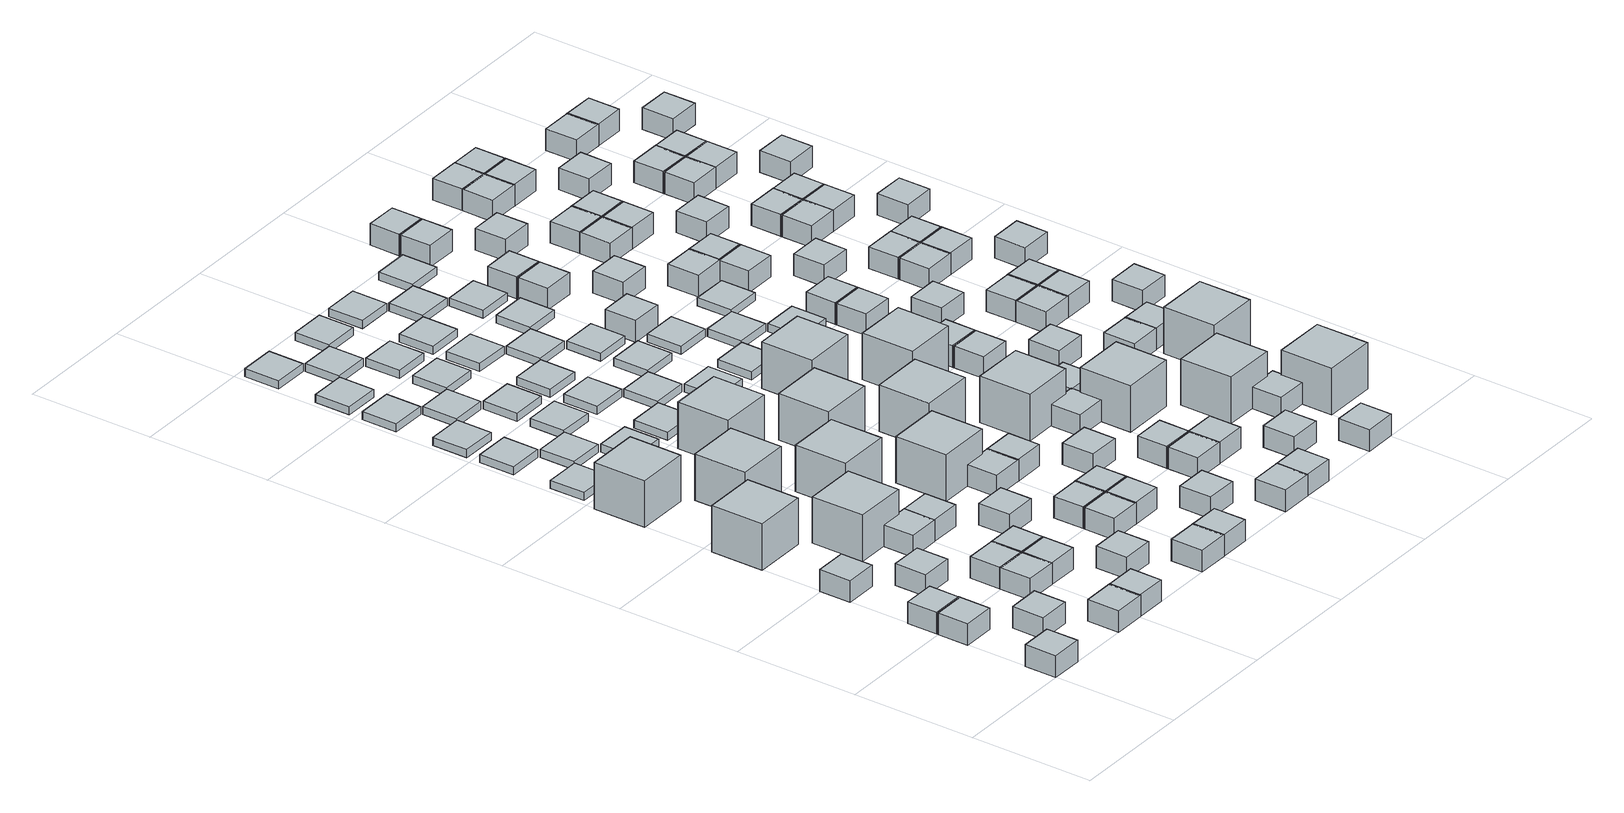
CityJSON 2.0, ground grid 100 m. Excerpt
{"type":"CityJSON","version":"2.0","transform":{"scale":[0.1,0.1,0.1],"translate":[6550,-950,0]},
"CityObjects":{
"object1":{"type":"GenericCityObject","geometry":[{"type":"Solid","lod":"1","boundaries":[[[[0,1,2,3]],[[4,5,1,0]],[[5,6,2,1]],[[6,7,3,2]],[[7,4,0,3]],[[7,6,5,4]]]]}]},
"object2":{"type":"GenericCityObject","geometry":[{"type":"Solid","lod":"1","boundaries":[[[[8,9,10,11]],[[12,13,9,8]],[[13,14,10,9]],[[14,15,11,10]],[[15,12,8,11]],[[15,14,13,12]]]]}]},
"object3":{"type":"GenericCityObject","geometry":[{"type":"Solid","lod":"1","boundaries":[[[[16,17,18,19]],[[20,21,17,16]],[[21,22,18,17]],[[22,23,19,18]],[[23,20,16,19]],[[23,22,21,20]]]]}]},
"object4":{"type":"GenericCityObject","geometry":[{"type":"Solid","lod":"1","boundaries":[[[[24,25,26,27]],[[28,29,25,24]],[[29,30,26,25]],[[30,31,27,26]],[[31,28,24,27]],[[31,30,29,28]]]]}]},
"object5":{"type":"GenericCityObject","geometry":[{"type":"Solid","lod":"1","boundaries":[[[[32,33,34,35]],[[36,37,33,32]],[[37,38,34,33]],[[38,39,35,34]],[[39,36,32,35]],[[39,38,37,36]]]]}]},
"object6":{"type":"GenericCityObject","geometry":[{"type":"Solid","lod":"1","boundaries":[[[[40,41,42,43]],[[44,45,41,40]],[[45,46,42,41]],[[46,47,43,42]],[[47,44,40,43]],[[47,46,45,44]]]]}]},
"object7":{"type":"GenericCityObject","geometry":[{"type":"Solid","lod":"1","boundaries":[[[[48,49,50,51]],[[52,53,49,48]],[[53,54,50,49]],[[54,55,51,50]],[[55,52,48,51]],[[55,54,53,52]]]]}]},
"object8":{"type":"GenericCityObject","geometry":[{"type":"Solid","lod":"1","boundaries":[[[[56,57,58,59]],[[60,61,57,56]],[[61,62,58,57]],[[62,63,59,58]],[[63,60,56,59]],[[63,62,61,60]]]]}]},
"object9":{"type":"GenericCityObject","geometry":[{"type":"Solid","lod":"1","boundaries":[[[[64,65,66,67]],[[68,69,65,64]],[[69,70,66,65]],[[70,71,67,66]],[[71,68,64,67]],[[71,70,69,68]]]]}]},
"object10":{"type":"GenericCityObject","geometry":[{"type":"Solid","lod":"1","boundaries":[[[[72,73,74,75]],[[76,77,73,72]],[[77,78,74,73]],[[78,79,75,74]],[[79,76,72,75]],[[79,78,77,76]]]]}]},
"object11":{"type":"GenericCityObject","geometry":[{"type":"Solid","lod":"1","boundaries":[[[[80,81,82,83]],[[84,85,81,80]],[[85,86,82,81]],[[86,87,83,82]],[[87,84,80,83]],[[87,86,85,84]]]]}]},
"object12":{"type":"GenericCityObject","geometry":[{"type":"Solid","lod":"1","boundaries":[[[[88,89,90,91]],[[92,93,89,88]],[[93,94,90,89]],[[94,95,91,90]],[[95,92,88,91]],[[95,94,93,92]]]]}]},
"object13":{"type":"GenericCityObject","geometry":[{"type":"Solid","lod":"1","boundaries":[[[[96,97,98,99]],[[100,101,97,96]],[[101,102,98,97]],[[102,103,99,98]],[[103,100,96,99]],[[103,102,101,100]]]]}]},
"object14":{"type":"GenericCityObject","geometry":[{"type":"Solid","lod":"1","boundaries":[[[[104,105,106,107]],[[108,109,105,104]],[[109,110,106,105]],[[110,111,107,106]],[[111,108,104,107]],[[111,110,109,108]]]]}]},
"object15":{"type":"GenericCityObject","geometry":[{"type":"Solid","lod":"1","boundaries":[[[[112,113,114,115]],[[116,117,113,112]],[[117,118,114,113]],[[118,119,115,114]],[[119,116,112,115]],[[119,118,117,116]]]]}]},
"object16":{"type":"GenericCityObject","geometry":[{"type":"Solid","lod":"1","boundaries":[[[[120,121,122,123]],[[124,125,121,120]],[[125,126,122,121]],[[126,127,123,122]],[[127,124,120,123]],[[127,126,125,124]]]]}]},
"object17":{"type":"GenericCityObject","geometry":[{"type":"Solid","lod":"1","boundaries":[[[[128,129,130,131]],[[132,133,129,128]],[[133,134,130,129]],[[134,135,131,130]],[[135,132,128,131]],[[135,134,133,132]]]]}]},
"object18":{"type":"GenericCityObject","geometry":[{"type":"Solid","lod":"1","boundaries":[[[[136,137,138,139]],[[140,141,137,136]],[[141,142,138,137]],[[142,143,139,138]],[[143,140,136,139]],[[143,142,141,140]]]]}]},
"object19":{"type":"GenericCityObject","geometry":[{"type":"Solid","lod":"1","boundaries":[[[[144,145,146,147]],[[148,149,145,144]],[[149,150,146,145]],[[150,151,147,146]],[[151,148,144,147]],[[151,150,149,148]]]]}]},
"object20":{"type":"GenericCityObject","geometry":[{"type":"Solid","lod":"1","boundaries":[[[[152,153,154,155]],[[156,157,153,152]],[[157,158,154,153]],[[158,159,155,154]],[[159,156,152,155]],[[159,158,157,156]]]]}]},
"object21":{"type":"GenericCityObject","geometry":[{"type":"Solid","lod":"1","boundaries":[[[[160,161,162,163]],[[164,165,161,160]],[[165,166,162,161]],[[166,167,163,162]],[[167,164,160,163]],[[167,166,165,164]]]]}]},
"object22":{"type":"GenericCityObject","geometry":[{"type":"Solid","lod":"1","boundaries":[[[[168,169,170,171]],[[172,173,169,168]],[[173,174,170,169]],[[174,175,171,170]],[[175,172,168,171]],[[175,174,173,172]]]]}]},
"object23":{"type":"GenericCityObject","geometry":[{"type":"Solid","lod":"1","boundaries":[[[[176,177,178,179]],[[180,181,177,176]],[[181,182,178,177]],[[182,183,179,178]],[[183,180,176,179]],[[183,182,181,180]]]]}]},
"object24":{"type":"GenericCityObject","geometry":[{"type":"Solid","lod":"1","boundaries":[[[[184,185,186,187]],[[188,189,185,184]],[[189,190,186,185]],[[190,191,187,186]],[[191,188,184,187]],[[191,190,189,188]]]]}]},
"object25":{"type":"GenericCityObject","geometry":[{"type":"Solid","lod":"1","boundaries":[[[[192,193,194,195]],[[196,197,193,192]],[[197,198,194,193]],[[198,199,195,194]],[[199,196,192,195]],[[199,198,197,196]]]]}]},
"object26":{"type":"GenericCityObject","geometry":[{"type":"Solid","lod":"1","boundaries":[[[[200,201,202,203]],[[204,205,201,200]],[[205,206,202,201]],[[206,207,203,202]],[[207,204,200,203]],[[207,206,205,204]]]]}]},
"object27":{"type":"GenericCityObject","geometry":[{"type":"Solid","lod":"1","boundaries":[[[[208,209,210,211]],[[212,213,209,208]],[[213,214,210,209]],[[214,215,211,210]],[[215,212,208,211]],[[215,214,213,212]]]]}]},
"object28":{"type":"GenericCityObject","geometry":[{"type":"Solid","lod":"1","boundaries":[[[[216,217,218,219]],[[220,221,217,216]],[[221,222,218,217]],[[222,223,219,218]],[[223,220,216,219]],[[223,222,221,220]]]]}]},
"object29":{"type":"GenericCityObject","geometry":[{"type":"Solid","lod":"1","boundaries":[[[[224,225,226,227]],[[228,229,225,224]],[[229,230,226,225]],[[230,231,227,226]],[[231,228,224,227]],[[231,230,229,228]]]]}]},
"object30":{"type":"GenericCityObject","geometry":[{"type":"Solid","lod":"1","boundaries":[[[[232,233,234,235]],[[236,237,233,232]],[[237,238,234,233]],[[238,239,235,234]],[[239,236,232,235]],[[239,238,237,236]]]]}]},
"object31":{"type":"GenericCityObject","geometry":[{"type":"Solid","lod":"1","boundaries":[[[[240,241,242,243]],[[244,245,241,240]],[[245,246,242,241]],[[246,247,243,242]],[[247,244,240,243]],[[247,246,245,244]]]]}]},
"object32":{"type":"GenericCityObject","geometry":[{"type":"Solid","lod":"1","boundaries":[[[[248,249,250,251]],[[252,253,249,248]],[[253,254,250,249]],[[254,255,251,250]],[[255,252,248,251]],[[255,254,253,252]]]]}]},
"object33":{"type":"GenericCityObject","geometry":[{"type":"Solid","lod":"1","boundaries":[[[[256,257,258,259]],[[260,261,257,256]],[[261,262,258,257]],[[262,263,259,258]],[[263,260,256,259]],[[263,262,261,260]]]]}]},
"object34":{"type":"GenericCityObject","geometry":[{"type":"Solid","lod":"1","boundaries":[[[[264,265,266,267]],[[268,269,265,264]],[[269,270,266,265]],[[270,271,267,266]],[[271,268,264,267]],[[271,270,269,268]]]]}]},
"object35":{"type":"GenericCityObject","geometry":[{"type":"Solid","lod":"1","boundaries":[[[[272,273,274,275]],[[276,277,273,272]],[[277,278,274,273]],[[278,279,275,274]],[[279,276,272,275]],[[279,278,277,276]]]]}]},
"object36":{"type":"GenericCityObject","geometry":[{"type":"Solid","lod":"1","boundaries":[[[[280,281,282,283]],[[284,285,281,280]],[[285,286,282,281]],[[286,287,283,282]],[[287,284,280,283]],[[287,286,285,284]]]]}]},
"object37":{"type":"GenericCityObject","geometry":[{"type":"Solid","lod":"1","boundaries":[[[[288,289,290,291]],[[292,293,289,288]],[[293,294,290,289]],[[294,295,291,290]],[[295,292,288,291]],[[295,294,293,292]]]]}]},
"object38":{"type":"GenericCityObject","geometry":[{"type":"Solid","lod":"1","boundaries":[[[[296,297,298,299]],[[300,301,297,296]],[[301,302,298,297]],[[302,303,299,298]],[[303,300,296,299]],[[303,302,301,300]]]]}]},
"object39":{"type":"GenericCityObject","geometry":[{"type":"Solid","lod":"1","boundaries":[[[[304,305,306,307]],[[308,309,305,304]],[[309,310,306,305]],[[310,311,307,306]],[[311,308,304,307]],[[311,310,309,308]]]]}]},
"object40":{"type":"GenericCityObject","geometry":[{"type":"Solid","lod":"1","boundaries":[[[[312,313,314,315]],[[316,317,313,312]],[[317,318,314,313]],[[318,319,315,314]],[[319,316,312,315]],[[319,318,317,316]]]]}]},
"object41":{"type":"GenericCityObject","geometry":[{"type":"Solid","lod":"1","boundaries":[[[[320,321,322,323]],[[324,325,321,320]],[[325,326,322,321]],[[326,327,323,322]],[[327,324,320,323]],[[327,326,325,324]]]]}]},
"object42":{"type":"GenericCityObject","geometry":[{"type":"Solid","lod":"1","boundaries":[[[[328,329,330,331]],[[332,333,329,328]],[[333,334,330,329]],[[334,335,331,330]],[[335,332,328,331]],[[335,334,333,332]]]]}]},
"object43":{"type":"GenericCityObject","geometry":[{"type":"Solid","lod":"1","boundaries":[[[[336,337,338,339]],[[340,341,337,336]],[[341,342,338,337]],[[342,343,339,338]],[[343,340,336,339]],[[343,342,341,340]]]]}]},
"object44":{"type":"GenericCityObject","geometry":[{"type":"Solid","lod":"1","boundaries":[[[[344,345,346,347]],[[348,349,345,344]],[[349,350,346,345]],[[350,351,347,346]],[[351,348,344,347]],[[351,350,349,348]]]]}]},
"object45":{"type":"GenericCityObject","geometry":[{"type":"Solid","lod":"1","boundaries":[[[[352,353,354,355]],[[356,357,353,352]],[[357,358,354,353]],[[358,359,355,354]],[[359,356,352,355]],[[359,358,357,356]]]]}]},
"object46":{"type":"GenericCityObject","geometry":[{"type":"Solid","lod":"1","boundaries":[[[[360,361,362,363]],[[364,365,361,360]],[[365,366,362,361]],[[366,367,363,362]],[[367,364,360,363]],[[367,366,365,364]]]]}]},
"object47":{"type":"GenericCityObject","geometry":[{"type":"Solid","lod":"1","boundaries":[[[[368,369,370,371]],[[372,373,369,368]],[[373,374,370,369]],[[374,375,371,370]],[[375,372,368,371]],[[375,374,373,372]]]]}]},
"object48":{"type":"GenericCityObject","geometry":[{"type":"Solid","lod":"1","boundaries":[[[[376,377,378,379]],[[380,381,377,376]],[[381,382,378,377]],[[382,383,379,378]],[[383,380,376,379]],[[383,382,381,380]]]]}]},
"object49":{"type":"GenericCityObject","geometry":[{"type":"Solid","lod":"1","boundaries":[[[[384,385,386,387]],[[388,389,385,384]],[[389,390,386,385]],[[390,391,387,386]],[[391,388,384,387]],[[391,390,389,388]]]]}]},
"object50":{"type":"GenericCityObject","geometry":[{"type":"Solid","lod":"1","boundaries":[[[[392,393,394,395]],[[396,397,393,392]],[[397,398,394,393]],[[398,399,395,394]],[[399,396,392,395]],[[399,398,397,396]]]]}]},
"object51":{"type":"GenericCityObject","geometry":[{"type":"Solid","lod":"1","boundaries":[[[[400,401,402,403]],[[404,405,401,400]],[[405,406,402,401]],[[406,407,403,402]],[[407,404,400,403]],[[407,406,405,404]]]]}]},
"object52":{"type":"GenericCityObject","geometry":[{"type":"Solid","lod":"1","boundaries":[[[[408,409,410,411]],[[412,413,409,408]],[[413,414,410,409]],[[414,415,411,410]],[[415,412,408,411]],[[415,414,413,412]]]]}]},
"object53":{"type":"GenericCityObject","geometry":[{"type":"Solid","lod":"1","boundaries":[[[[416,417,418,419]],[[420,421,417,416]],[[421,422,418,417]],[[422,423,419,418]],[[423,420,416,419]],[[423,422,421,420]]]]}]},
"object54":{"type":"GenericCityObject","geometry":[{"type":"Solid","lod":"1","boundaries":[[[[424,425,426,427]],[[428,429,425,424]],[[429,430,426,425]],[[430,431,427,426]],[[431,428,424,427]],[[431,430,429,428]]]]}]},
"object55":{"type":"GenericCityObject","geometry":[{"type":"Solid","lod":"1","boundaries":[[[[432,433,434,435]],[[436,437,433,432]],[[437,438,434,433]],[[438,439,435,434]],[[439,436,432,435]],[[439,438,437,436]]]]}]},
"object56":{"type":"GenericCityObject","geometry":[{"type":"Solid","lod":"1","boundaries":[[[[440,441,442,443]],[[444,445,441,440]],[[445,446,442,441]],[[446,447,443,442]],[[447,444,440,443]],[[447,446,445,444]]]]}]},
"object57":{"type":"GenericCityObject","geometry":[{"type":"Solid","lod":"1","boundaries":[[[[448,449,450,451]],[[452,453,449,448]],[[453,454,450,449]],[[454,455,451,450]],[[455,452,448,451]],[[455,454,453,452]]]]}]},
"object58":{"type":"GenericCityObject","geometry":[{"type":"Solid","lod":"1","boundaries":[[[[456,457,458,459]],[[460,461,457,456]],[[461,462,458,457]],[[462,463,459,458]],[[463,460,456,459]],[[463,462,461,460]]]]}]},
"object59":{"type":"GenericCityObject","geometry":[{"type":"Solid","lod":"1","boundaries":[[[[464,465,466,467]],[[468,469,465,464]],[[469,470,466,465]],[[470,471,467,466]],[[471,468,464,467]],[[471,470,469,468]]]]}]},
"object60":{"type":"GenericCityObject","geometry":[{"type":"Solid","lod":"1","boundaries":[[[[472,473,474,475]],[[476,477,473,472]],[[477,478,474,473]],[[478,479,475,474]],[[479,476,472,475]],[[479,478,477,476]]]]}]},
"object61":{"type":"GenericCityObject","geometry":[{"type":"Solid","lod":"1","boundaries":[[[[480,481,482,483]],[[484,485,481,480]],[[485,486,482,481]],[[486,487,483,482]],[[487,484,480,483]],[[487,486,485,484]]]]}]},
"object62":{"type":"GenericCityObject","geometry":[{"type":"Solid","lod":"1","boundaries":[[[[488,489,490,491]],[[492,493,489,488]],[[493,494,490,489]],[[494,495,491,490]],[[495,492,488,491]],[[495,494,493,492]]]]}]},
"object63":{"type":"GenericCityObject","geometry":[{"type":"Solid","lod":"1","boundaries":[[[[496,497,498,499]],[[500,501,497,496]],[[501,502,498,497]],[[502,503,499,498]],[[503,500,496,499]],[[503,502,501,500]]]]}]},
"object64":{"type":"GenericCityObject","geometry":[{"type":"Solid","lod":"1","boundaries":[[[[504,505,506,507]],[[508,509,505,504]],[[509,510,506,505]],[[510,511,507,506]],[[511,508,504,507]],[[511,510,509,508]]]]}]},
"object65":{"type":"GenericCityObject","geometry":[{"type":"Solid","lod":"1","boundaries":[[[[512,513,514,515]],[[516,517,513,512]],[[517,518,514,513]],[[518,519,515,514]],[[519,516,512,515]],[[519,518,517,516]]]]}]},
"object66":{"type":"GenericCityObject","geometry":[{"type":"Solid","lod":"1","boundaries":[[[[520,521,522,523]],[[524,525,521,520]],[[525,526,522,521]],[[526,527,523,522]],[[527,524,520,523]],[[527,526,525,524]]]]}]},
"object67":{"type":"GenericCityObject","geometry":[{"type":"Solid","lod":"1","boundaries":[[[[528,529,530,531]],[[532,533,529,528]],[[533,534,530,529]],[[534,535,531,530]],[[535,532,528,531]],[[535,534,533,532]]]]}]},
"object68":{"type":"GenericCityObject","geometry":[{"type":"Solid","lod":"1","boundaries":[[[[536,537,538,539]],[[540,541,537,536]],[[541,542,538,537]],[[542,543,539,538]],[[543,540,536,539]],[[543,542,541,540]]]]}]},
"object69":{"type":"GenericCityObject","geometry":[{"type":"Solid","lod":"1","boundaries":[[[[544,545,546,547]],[[548,549,545,544]],[[549,550,546,545]],[[550,551,547,546]],[[551,548,544,547]],[[551,550,549,548]]]]}]},
"object70":{"type":"GenericCityObject","geometry":[{"type":"Solid","lod":"1","boundaries":[[[[552,553,554,555]],[[556,557,553,552]],[[557,558,554,553]],[[558,559,555,554]],[[559,556,552,555]],[[559,558,557,556]]]]}]},
"object71":{"type":"GenericCityObject","geometry":[{"type":"Solid","lod":"1","boundaries":[[[[560,561,562,563]],[[564,565,561,560]],[[565,566,562,561]],[[566,567,563,562]],[[567,564,560,563]],[[567,566,565,564]]]]}]},
"object72":{"type":"GenericCityObject","geometry":[{"type":"Solid","lod":"1","boundaries":[[[[568,569,570,571]],[[572,573,569,568]],[[573,574,570,569]],[[574,575,571,570]],[[575,572,568,571]],[[575,574,573,572]]]]}]},
"object73":{"type":"GenericCityObject","geometry":[{"type":"Solid","lod":"1","boundaries":[[[[576,577,578,579]],[[580,581,577,576]],[[581,582,578,577]],[[582,583,579,578]],[[583,580,576,579]],[[583,582,581,580]]]]}]},
"object74":{"type":"GenericCityObject","geometry":[{"type":"Solid","lod":"1","boundaries":[[[[584,585,586,587]],[[588,589,585,584]],[[589,590,586,585]],[[590,591,587,586]],[[591,588,584,587]],[[591,590,589,588]]]]}]},
"object75":{"type":"GenericCityObject","geometry":[{"type":"Solid","lod":"1","boundaries":[[[[592,593,594,595]],[[596,597,593,592]],[[597,598,594,593]],[[598,599,595,594]],[[599,596,592,595]],[[599,598,597,596]]]]}]},
"object76":{"type":"GenericCityObject","geometry":[{"type":"Solid","lod":"1","boundaries":[[[[600,601,602,603]],[[604,605,601,600]],[[605,606,602,601]],[[606,607,603,602]],[[607,604,600,603]],[[607,606,605,604]]]]}]},
"object77":{"type":"GenericCityObject","geometry":[{"type":"Solid","lod":"1","boundaries":[[[[608,609,610,611]],[[612,613,609,608]],[[613,614,610,609]],[[614,615,611,610]],[[615,612,608,611]],[[615,614,613,612]]]]}]},
"object78":{"type":"GenericCityObject","geometry":[{"type":"Solid","lod":"1","boundaries":[[[[616,617,618,619]],[[620,621,617,616]],[[621,622,618,617]],[[622,623,619,618]],[[623,620,616,619]],[[623,622,621,620]]]]}]},
"object79":{"type":"GenericCityObject","geometry":[{"type":"Solid","lod":"1","boundaries":[[[[624,625,626,627]],[[628,629,625,624]],[[629,630,626,625]],[[630,631,627,626]],[[631,628,624,627]],[[631,630,629,628]]]]}]},
"object80":{"type":"GenericCityObject","geometry":[{"type":"Solid","lod":"1","boundaries":[[[[632,633,634,635]],[[636,637,633,632]],[[637,638,634,633]],[[638,639,635,634]],[[639,636,632,635]],[[639,638,637,636]]]]}]},
"object81":{"type":"GenericCityObject","geometry":[{"type":"Solid","lod":"1","boundaries":[[[[640,641,642,643]],[[644,645,641,640]],[[645,646,642,641]],[[646,647,643,642]],[[647,644,640,643]],[[647,646,645,644]]]]}]},
"object82":{"type":"GenericCityObject","geometry":[{"type":"Solid","lod":"1","boundaries":[[[[648,649,650,651]],[[652,653,649,648]],[[653,654,650,649]],[[654,655,651,650]],[[655,652,648,651]],[[655,654,653,652]]]]}]},
"object83":{"type":"GenericCityObject","geometry":[{"type":"Solid","lod":"1","boundaries":[[[[656,657,658,659]],[[660,661,657,656]],[[661,662,658,657]],[[662,663,659,658]],[[663,660,656,659]],[[663,662,661,660]]]]}]},
"object84":{"type":"GenericCityObject","geometry":[{"type":"Solid","lod":"1","boundaries":[[[[664,665,666,667]],[[668,669,665,664]],[[669,670,666,665]],[[670,671,667,666]],[[671,668,664,667]],[[671,670,669,668]]]]}]},
"object85":{"type":"GenericCityObject","geometry":[{"type":"Solid","lod":"1","boundaries":[[[[672,673,674,675]],[[676,677,673,672]],[[677,678,674,673]],[[678,679,675,674]],[[679,676,672,675]],[[679,678,677,676]]]]}]},
"object86":{"type":"GenericCityObject","geometry":[{"type":"Solid","lod":"1","boundaries":[[[[680,681,682,683]],[[684,685,681,680]],[[685,686,682,681]],[[686,687,683,682]],[[687,684,680,683]],[[687,686,685,684]]]]}]},
"object87":{"type":"GenericCityObject","geometry":[{"type":"Solid","lod":"1","boundaries":[[[[688,689,690,691]],[[692,693,689,688]],[[693,694,690,689]],[[694,695,691,690]],[[695,692,688,691]],[[695,694,693,692]]]]}]},
"object88":{"type":"GenericCityObject","geometry":[{"type":"Solid","lod":"1","boundaries":[[[[696,697,698,699]],[[700,701,697,696]],[[701,702,698,697]],[[702,703,699,698]],[[703,700,696,699]],[[703,702,701,700]]]]}]},
"object89":{"type":"GenericCityObject","geometry":[{"type":"Solid","lod":"1","boundaries":[[[[704,705,706,707]],[[708,709,705,704]],[[709,710,706,705]],[[710,711,707,706]],[[711,708,704,707]],[[711,710,709,708]]]]}]},
"object90":{"type":"GenericCityObject","geometry":[{"type":"Solid","lod":"1","boundaries":[[[[712,713,714,715]],[[716,717,713,712]],[[717,718,714,713]],[[718,719,715,714]],[[719,716,712,715]],[[719,718,717,716]]]]}]},
"object91":{"type":"GenericCityObject","geometry":[{"type":"Solid","lod":"1","boundaries":[[[[720,721,722,723]],[[724,725,721,720]],[[725,726,722,721]],[[726,727,723,722]],[[727,724,720,723]],[[727,726,725,724]]]]}]},
"object92":{"type":"GenericCityObject","geometry":[{"type":"Solid","lod":"1","boundaries":[[[[728,729,730,731]],[[732,733,729,728]],[[733,734,730,729]],[[734,735,731,730]],[[735,732,728,731]],[[735,734,733,732]]]]}]},
"object93":{"type":"GenericCityObject","geometry":[{"type":"Solid","lod":"1","boundaries":[[[[736,737,738,739]],[[740,741,737,736]],[[741,742,738,737]],[[742,743,739,738]],[[743,740,736,739]],[[743,742,741,740]]]]}]},
"object94":{"type":"GenericCityObject","geometry":[{"type":"Solid","lod":"1","boundaries":[[[[744,745,746,747]],[[748,749,745,744]],[[749,750,746,745]],[[750,751,747,746]],[[751,748,744,747]],[[751,750,749,748]]]]}]},
"object95":{"type":"GenericCityObject","geometry":[{"type":"Solid","lod":"1","boundaries":[[[[752,753,754,755]],[[756,757,753,752]],[[757,758,754,753]],[[758,759,755,754]],[[759,756,752,755]],[[759,758,757,756]]]]}]},
"object96":{"type":"GenericCityObject","geometry":[{"type":"Solid","lod":"1","boundaries":[[[[760,761,762,763]],[[764,765,761,760]],[[765,766,762,761]],[[766,767,763,762]],[[767,764,760,763]],[[767,766,765,764]]]]}]},
"object97":{"type":"GenericCityObject","geometry":[{"type":"Solid","lod":"1","boundaries":[[[[768,769,770,771]],[[772,773,769,768]],[[773,774,770,769]],[[774,775,771,770]],[[775,772,768,771]],[[775,774,773,772]]]]}]},
"object98":{"type":"GenericCityObject","geometry":[{"type":"Solid","lod":"1","boundaries":[[[[776,777,778,779]],[[780,781,777,776]],[[781,782,778,777]],[[782,783,779,778]],[[783,780,776,779]],[[783,782,781,780]]]]}]},
"object99":{"type":"GenericCityObject","geometry":[{"type":"Solid","lod":"1","boundaries":[[[[784,785,786,787]],[[788,789,785,784]],[[789,790,786,785]],[[790,791,787,786]],[[791,788,784,787]],[[791,790,789,788]]]]}]},
"object100":{"type":"GenericCityObject","geometry":[{"type":"Solid","lod":"1","boundaries":[[[[792,793,794,795]],[[796,797,793,792]],[[797,798,794,793]],[[798,799,795,794]],[[799,796,792,795]],[[799,798,797,796]]]]}]},
"object101":{"type":"GenericCityObject","geometry":[{"type":"Solid","lod":"1","boundaries":[[[[800,801,802,803]],[[804,805,801,800]],[[805,806,802,801]],[[806,807,803,802]],[[807,804,800,803]],[[807,806,805,804]]]]}]},
"object102":{"type":"GenericCityObject","geometry":[{"type":"Solid","lod":"1","boundaries":[[[[808,809,810,811]],[[812,813,809,808]],[[813,814,810,809]],[[814,815,811,810]],[[815,812,808,811]],[[815,814,813,812]]]]}]},
"object103":{"type":"GenericCityObject","geometry":[{"type":"Solid","lod":"1","boundaries":[[[[816,817,818,819]],[[820,821,817,816]],[[821,822,818,817]],[[822,823,819,818]],[[823,820,816,819]],[[823,822,821,820]]]]}]},
"object104":{"type":"GenericCityObject","geometry":[{"type":"Solid","lod":"1","boundaries":[[[[824,825,826,827]],[[828,829,825,824]],[[829,830,826,825]],[[830,831,827,826]],[[831,828,824,827]],[[831,830,829,828]]]]}]},
"object105":{"type":"GenericCityObject","geometry":[{"type":"Solid","lod":"1","boundaries":[[[[832,833,834,835]],[[836,837,833,832]],[[837,838,834,833]],[[838,839,835,834]],[[839,836,832,835]],[[839,838,837,836]]]]}]},
"object106":{"type":"GenericCityObject","geometry":[{"type":"Solid","lod":"1","boundaries":[[[[840,841,842,843]],[[844,845,841,840]],[[845,846,842,841]],[[846,847,843,842]],[[847,844,840,843]],[[847,846,845,844]]]]}]},
"object107":{"type":"GenericCityObject","geometry":[{"type":"Solid","lod":"1","boundaries":[[[[848,849,850,851]],[[852,853,849,848]],[[853,854,850,849]],[[854,855,851,850]],[[855,852,848,851]],[[855,854,853,852]]]]}]},
"object108":{"type":"GenericCityObject","geometry":[{"type":"Solid","lod":"1","boundaries":[[[[856,857,858,859]],[[860,861,857,856]],[[861,862,858,857]],[[862,863,859,858]],[[863,860,856,859]],[[863,862,861,860]]]]}]},
"object109":{"type":"GenericCityObject","geometry":[{"type":"Solid","lod":"1","boundaries":[[[[864,865,866,867]],[[868,869,865,864]],[[869,870,866,865]],[[870,871,867,866]],[[871,868,864,867]],[[871,870,869,868]]]]}]},
"object110":{"type":"GenericCityObject","geometry":[{"type":"Solid","lod":"1","boundaries":[[[[872,873,874,875]],[[876,877,873,872]],[[877,878,874,873]],[[878,879,875,874]],[[879,876,872,875]],[[879,878,877,876]]]]}]},
"object111":{"type":"GenericCityObject","geometry":[{"type":"Solid","lod":"1","boundaries":[[[[880,881,882,883]],[[884,885,881,880]],[[885,886,882,881]],[[886,887,883,882]],[[887,884,880,883]],[[887,886,885,884]]]]}]},
"object112":{"type":"GenericCityObject","geometry":[{"type":"Solid","lod":"1","boundaries":[[[[888,889,890,891]],[[892,893,889,888]],[[893,894,890,889]],[[894,895,891,890]],[[895,892,888,891]],[[895,894,893,892]]]]}]},
"object113":{"type":"GenericCityObject","geometry":[{"type":"Solid","lod":"1","boundaries":[[[[896,897,898,899]],[[900,901,897,896]],[[901,902,898,897]],[[902,903,899,898]],[[903,900,896,899]],[[903,902,901,900]]]]}]},
"object114":{"type":"GenericCityObject","geometry":[{"type":"Solid","lod":"1","boundaries":[[[[904,905,906,907]],[[908,909,905,904]],[[909,910,906,905]],[[910,911,907,906]],[[911,908,904,907]],[[911,910,909,908]]]]}]},
"object115":{"type":"GenericCityObject","geometry":[{"type":"Solid","lod":"1","boundaries":[[[[912,913,914,915]],[[916,917,913,912]],[[917,918,914,913]],[[918,919,915,914]],[[919,916,912,915]],[[919,918,917,916]]]]}]},
"object116":{"type":"GenericCityObject","geometry":[{"type":"Solid","lod":"1","boundaries":[[[[920,921,922,923]],[[924,925,921,920]],[[925,926,922,921]],[[926,927,923,922]],[[927,924,920,923]],[[927,926,925,924]]]]}]},
"object117":{"type":"GenericCityObject","geometry":[{"type":"Solid","lod":"1","boundaries":[[[[928,929,930,931]],[[932,933,929,928]],[[933,934,930,929]],[[934,935,931,930]],[[935,932,928,931]],[[935,934,933,932]]]]}]},
"object118":{"type":"GenericCityObject","geometry":[{"type":"Solid","lod":"1","boundaries":[[[[936,937,938,939]],[[940,941,937,936]],[[941,942,938,937]],[[942,943,939,938]],[[943,940,936,939]],[[943,942,941,940]]]]}]},
"object119":{"type":"GenericCityObject","geometry":[{"type":"Solid","lod":"1","boundaries":[[[[944,945,946,947]],[[948,949,945,944]],[[949,950,946,945]],[[950,951,947,946]],[[951,948,944,947]],[[951,950,949,948]]]]}]},
"object120":{"type":"GenericCityObject","geometry":[{"type":"Solid","lod":"1","boundaries":[[[[952,953,954,955]],[[956,957,953,952]],[[957,958,954,953]],[[958,959,955,954]],[[959,956,952,955]],[[959,958,957,956]]]]}]},
"object121":{"type":"GenericCityObject","geometry":[{"type":"Solid","lod":"1","boundaries":[[[[960,961,962,963]],[[964,965,961,960]],[[965,966,962,961]],[[966,967,963,962]],[[967,964,960,963]],[[967,966,965,964]]]]}]},
"object122":{"type":"GenericCityObject","geometry":[{"type":"Solid","lod":"1","boundaries":[[[[968,969,970,971]],[[972,973,969,968]],[[973,974,970,969]],[[974,975,971,970]],[[975,972,968,971]],[[975,974,973,972]]]]}]},
"object123":{"type":"GenericCityObject","geometry":[{"type":"Solid","lod":"1","boundaries":[[[[976,977,978,979]],[[980,981,977,976]],[[981,982,978,977]],[[982,983,979,978]],[[983,980,976,979]],[[983,982,981,980]]]]}]},
"object124":{"type":"GenericCityObject","geometry":[{"type":"Solid","lod":"1","boundaries":[[[[984,985,986,987]],[[988,989,985,984]],[[989,990,986,985]],[[990,991,987,986]],[[991,988,984,987]],[[991,990,989,988]]]]}]},
"object125":{"type":"GenericCityObject","geometry":[{"type":"Solid","lod":"1","boundaries":[[[[992,993,994,995]],[[996,997,993,992]],[[997,998,994,993]],[[998,999,995,994]],[[999,996,992,995]],[[999,998,997,996]]]]}]},
"object126":{"type":"GenericCityObject","geometry":[{"type":"Solid","lod":"1","boundaries":[[[[1000,1001,1002,1003]],[[1004,1005,1001,1000]],[[1005,1006,1002,1001]],[[1006,1007,1003,1002]],[[1007,1004,1000,1003]],[[1007,1006,1005,1004]]]]}]},
"object127":{"type":"GenericCityObject","geometry":[{"type":"Solid","lod":"1","boundaries":[[[[1008,1009,1010,1011]],[[1012,1013,1009,1008]],[[1013,1014,1010,1009]],[[1014,1015,1011,1010]],[[1015,1012,1008,1011]],[[1015,1014,1013,1012]]]]}]},
"object128":{"type":"GenericCityObject","geometry":[{"type":"Solid","lod":"1","boundaries":[[[[1016,1017,1018,1019]],[[1020,1021,1017,1016]],[[1021,1022,1018,1017]],[[1022,1023,1019,1018]],[[1023,1020,1016,1019]],[[1023,1022,1021,1020]]]]}]},
"object129":{"type":"GenericCityObject","geometry":[{"type":"Solid","lod":"1","boundaries":[[[[1024,1025,1026,1027]],[[1028,1029,1025,1024]],[[1029,1030,1026,1025]],[[1030,1031,1027,1026]],[[1031,1028,1024,1027]],[[1031,1030,1029,1028]]]]}]},
"object130":{"type":"GenericCityObject","geometry":[{"type":"Solid","lod":"1","boundaries":[[[[1032,1033,1034,1035]],[[1036,1037,1033,1032]],[[1037,1038,1034,1033]],[[1038,1039,1035,1034]],[[1039,1036,1032,1035]],[[1039,1038,1037,1036]]]]}]},
"object131":{"type":"GenericCityObject","geometry":[{"type":"Solid","lod":"1","boundaries":[[[[1040,1041,1042,1043]],[[1044,1045,1041,1040]],[[1045,1046,1042,1041]],[[1046,1047,1043,1042]],[[1047,1044,1040,1043]],[[1047,1046,1045,1044]]]]}]},
"object132":{"type":"GenericCityObject","geometry":[{"type":"Solid","lod":"1","boundaries":[[[[1048,1049,1050,1051]],[[1052,1053,1049,1048]],[[1053,1054,1050,1049]],[[1054,1055,1051,1050]],[[1055,1052,1048,1051]],[[1055,1054,1053,1052]]]]}]},
"object133":{"type":"GenericCityObject","geometry":[{"type":"Solid","lod":"1","boundaries":[[[[1056,1057,1058,1059]],[[1060,1061,1057,1056]],[[1061,1062,1058,1057]],[[1062,1063,1059,1058]],[[1063,1060,1056,1059]],[[1063,1062,1061,1060]]]]}]},
"object134":{"type":"GenericCityObject","geometry":[{"type":"Solid","lod":"1","boundaries":[[[[1064,1065,1066,1067]],[[1068,1069,1065,1064]],[[1069,1070,1066,1065]],[[1070,1071,1067,1066]],[[1071,1068,1064,1067]],[[1071,1070,1069,1068]]]]}]},
"object135":{"type":"GenericCityObject","geometry":[{"type":"Solid","lod":"1","boundaries":[[[[1072,1073,1074,1075]],[[1076,1077,1073,1072]],[[1077,1078,1074,1073]],[[1078,1079,1075,1074]],[[1079,1076,1072,1075]],[[1079,1078,1077,1076]]]]}]},
"object136":{"type":"GenericCityObject","geometry":[{"type":"Solid","lod":"1","boundaries":[[[[1080,1081,1082,1083]],[[1084,1085,1081,1080]],[[1085,1086,1082,1081]],[[1086,1087,1083,1082]],[[1087,1084,1080,1083]],[[1087,1086,1085,1084]]]]}]},
"object137":{"type":"GenericCityObject","geometry":[{"type":"Solid","lod":"1","boundaries":[[[[1088,1089,1090,1091]],[[1092,1093,1089,1088]],[[1093,1094,1090,1089]],[[1094,1095,1091,1090]],[[1095,1092,1088,1091]],[[1095,1094,1093,1092]]]]}]},
"object138":{"type":"GenericCityObject","geometry":[{"type":"Solid","lod":"1","boundaries":[[[[1096,1097,1098,1099]],[[1100,1101,1097,1096]],[[1101,1102,1098,1097]],[[1102,1103,1099,1098]],[[1103,1100,1096,1099]],[[1103,1102,1101,1100]]]]}]},
"object139":{"type":"GenericCityObject","geometry":[{"type":"Solid","lod":"1","boundaries":[[[[1104,1105,1106,1107]],[[1108,1109,1105,1104]],[[1109,1110,1106,1105]],[[1110,1111,1107,1106]],[[1111,1108,1104,1107]],[[1111,1110,1109,1108]]]]}]}
},
"vertices":[
[0,0,0],[262,0,0],[262,262,0],[0,262,0],[0,0,175],[262,0,175],[262,262,175],[0,262,175],
[0,750,0],[262,750,0],[262,1012,0],[0,1012,0],[0,750,175],[262,750,175],[262,1012,175],[0,1012,175],
[0,1000,0],[262,1000,0],[262,1262,0],[0,1262,0],[0,1000,175],[262,1000,175],[262,1262,175],[0,1262,175],
[370,370,0],[632,370,0],[632,632,0],[370,632,0],[370,370,175],[632,370,175],[632,632,175],[370,632,175],
[0,1750,0],[262,1750,0],[262,2012,0],[0,2012,0],[0,1750,175],[262,1750,175],[262,2012,175],[0,2012,175],
[750,0,0],[1012,0,0],[1012,262,0],[750,262,0],[750,0,175],[1012,0,175],[1012,262,175],[750,262,175],
[370,1370,0],[632,1370,0],[632,1632,0],[370,1632,0],[370,1370,175],[632,1370,175],[632,1632,175],[370,1632,175],
[0,2500,0],[429,2500,0],[429,2929,0],[0,2929,0],[0,2500,375],[429,2500,375],[429,2929,375],[0,2929,375],
[750,750,0],[1012,750,0],[1012,1012,0],[750,1012,0],[750,750,175],[1012,750,175],[1012,1012,175],[750,1012,175],
[1000,0,0],[1262,0,0],[1262,262,0],[1000,262,0],[1000,0,175],[1262,0,175],[1262,262,175],[1000,262,175],
[750,1000,0],[1012,1000,0],[1012,1262,0],[750,1262,0],[750,1000,175],[1012,1000,175],[1012,1262,175],[750,1262,175],
[0,3500,0],[429,3500,0],[429,3929,0],[0,3929,0],[0,3500,375],[429,3500,375],[429,3929,375],[0,3929,375],
[500,2000,0],[929,2000,0],[929,2429,0],[500,2429,0],[500,2000,375],[929,2000,375],[929,2429,375],[500,2429,375],
[1000,750,0],[1262,750,0],[1262,1012,0],[1000,1012,0],[1000,750,175],[1262,750,175],[1262,1012,175],[1000,1012,175],
[750,1750,0],[1012,1750,0],[1012,2012,0],[750,2012,0],[750,1750,175],[1012,1750,175],[1012,2012,175],[750,2012,175],
[50,4050,0],[339,4050,0],[339,4339,0],[50,4339,0],[50,4050,65],[339,4050,65],[339,4339,65],[50,4339,65],
[1000,1000,0],[1262,1000,0],[1262,1262,0],[1000,1262,0],[1000,1000,175],[1262,1000,175],[1262,1262,175],[1000,1262,175],
[50,4650,0],[339,4650,0],[339,4939,0],[50,4939,0],[50,4650,65],[339,4650,65],[339,4939,65],[50,4939,65],
[1370,370,0],[1632,370,0],[1632,632,0],[1370,632,0],[1370,370,175],[1632,370,175],[1632,632,175],[1370,632,175],
[500,3000,0],[929,3000,0],[929,3429,0],[500,3429,0],[500,3000,375],[929,3000,375],[929,3429,375],[500,3429,375],
[1000,1750,0],[1262,1750,0],[1262,2012,0],[1000,2012,0],[1000,1750,175],[1262,1750,175],[1262,2012,175],[1000,2012,175],
[50,5050,0],[339,5050,0],[339,5339,0],[50,5339,0],[50,5050,65],[339,5050,65],[339,5339,65],[50,5339,65],
[350,4350,0],[639,4350,0],[639,4639,0],[350,4639,0],[350,4350,65],[639,4350,65],[639,4639,65],[350,4639,65],
[1750,0,0],[2012,0,0],[2012,262,0],[1750,262,0],[1750,0,175],[2012,0,175],[2012,262,175],[1750,262,175],
[50,5650,0],[339,5650,0],[339,5939,0],[50,5939,0],[50,5650,65],[339,5650,65],[339,5939,65],[50,5939,65],
[1370,1370,0],[1632,1370,0],[1632,1632,0],[1370,1632,0],[1370,1370,175],[1632,1370,175],[1632,1632,175],[1370,1632,175],
[1000,2500,0],[1429,2500,0],[1429,2929,0],[1000,2929,0],[1000,2500,375],[1429,2500,375],[1429,2929,375],[1000,2929,375],
[650,4050,0],[939,4050,0],[939,4339,0],[650,4339,0],[650,4050,65],[939,4050,65],[939,4339,65],[650,4339,65],
[50,6050,0],[339,6050,0],[339,6339,0],[50,6339,0],[50,6050,65],[339,6050,65],[339,6339,65],[50,6339,65],
[350,5350,0],[639,5350,0],[639,5639,0],[350,5639,0],[350,5350,65],[639,5350,65],[639,5639,65],[350,5639,65],
[1750,750,0],[2012,750,0],[2012,1012,0],[1750,1012,0],[1750,750,175],[2012,750,175],[2012,1012,175],[1750,1012,175],
[2000,0,0],[2262,0,0],[2262,262,0],[2000,262,0],[2000,0,175],[2262,0,175],[2262,262,175],[2000,262,175],
[1750,1000,0],[2012,1000,0],[2012,1262,0],[1750,1262,0],[1750,1000,175],[2012,1000,175],[2012,1262,175],[1750,1262,175],
[650,4650,0],[939,4650,0],[939,4939,0],[650,4939,0],[650,4650,65],[939,4650,65],[939,4939,65],[650,4939,65],
[50,6650,0],[339,6650,0],[339,6939,0],[50,6939,0],[50,6650,65],[339,6650,65],[339,6939,65],[50,6939,65],
[1000,3500,0],[1429,3500,0],[1429,3929,0],[1000,3929,0],[1000,3500,375],[1429,3500,375],[1429,3929,375],[1000,3929,375],
[650,5050,0],[939,5050,0],[939,5339,0],[650,5339,0],[650,5050,65],[939,5050,65],[939,5339,65],[650,5339,65],
[1500,2000,0],[1929,2000,0],[1929,2429,0],[1500,2429,0],[1500,2000,375],[1929,2000,375],[1929,2429,375],[1500,2429,375],
[2000,750,0],[2262,750,0],[2262,1012,0],[2000,1012,0],[2000,750,175],[2262,750,175],[2262,1012,175],[2000,1012,175],
[350,6350,0],[639,6350,0],[639,6639,0],[350,6639,0],[350,6350,65],[639,6350,65],[639,6639,65],[350,6639,65],
[1750,1750,0],[2012,1750,0],[2012,2012,0],[1750,2012,0],[1750,1750,175],[2012,1750,175],[2012,2012,175],[1750,2012,175],
[1050,4050,0],[1339,4050,0],[1339,4339,0],[1050,4339,0],[1050,4050,65],[1339,4050,65],[1339,4339,65],[1050,4339,65],
[2000,1000,0],[2262,1000,0],[2262,1262,0],[2000,1262,0],[2000,1000,175],[2262,1000,175],[2262,1262,175],[2000,1262,175],
[650,5650,0],[939,5650,0],[939,5939,0],[650,5939,0],[650,5650,65],[939,5650,65],[939,5939,65],[650,5939,65],
[1050,4650,0],[1339,4650,0],[1339,4939,0],[1050,4939,0],[1050,4650,65],[1339,4650,65],[1339,4939,65],[1050,4939,65],
[2370,370,0],[2632,370,0],[2632,632,0],[2370,632,0],[2370,370,175],[2632,370,175],[2632,632,175],[2370,632,175],
[650,6050,0],[939,6050,0],[939,6339,0],[650,6339,0],[650,6050,65],[939,6050,65],[939,6339,65],[650,6339,65],
[1500,3000,0],[1929,3000,0],[1929,3429,0],[1500,3429,0],[1500,3000,375],[1929,3000,375],[1929,3429,375],[1500,3429,375],
[2000,1750,0],[2262,1750,0],[2262,2012,0],[2000,2012,0],[2000,1750,175],[2262,1750,175],[2262,2012,175],[2000,2012,175],
[1050,5050,0],[1339,5050,0],[1339,5339,0],[1050,5339,0],[1050,5050,65],[1339,5050,65],[1339,5339,65],[1050,5339,65],
[650,6650,0],[939,6650,0],[939,6939,0],[650,6939,0],[650,6650,65],[939,6650,65],[939,6939,65],[650,6939,65],
[1350,4350,0],[1639,4350,0],[1639,4639,0],[1350,4639,0],[1350,4350,65],[1639,4350,65],[1639,4639,65],[1350,4639,65],
[2750,0,0],[3012,0,0],[3012,262,0],[2750,262,0],[2750,0,175],[3012,0,175],[3012,262,175],[2750,262,175],
[1050,5650,0],[1339,5650,0],[1339,5939,0],[1050,5939,0],[1050,5650,65],[1339,5650,65],[1339,5939,65],[1050,5939,65],
[2370,1370,0],[2632,1370,0],[2632,1632,0],[2370,1632,0],[2370,1370,175],[2632,1370,175],[2632,1632,175],[2370,1632,175],
[2000,2500,0],[2429,2500,0],[2429,2929,0],[2000,2929,0],[2000,2500,375],[2429,2500,375],[2429,2929,375],[2000,2929,375],
[1650,4050,0],[1939,4050,0],[1939,4339,0],[1650,4339,0],[1650,4050,65],[1939,4050,65],[1939,4339,65],[1650,4339,65],
[1050,6050,0],[1339,6050,0],[1339,6339,0],[1050,6339,0],[1050,6050,65],[1339,6050,65],[1339,6339,65],[1050,6339,65],
[1350,5350,0],[1639,5350,0],[1639,5639,0],[1350,5639,0],[1350,5350,65],[1639,5350,65],[1639,5639,65],[1350,5639,65],
[2750,750,0],[3012,750,0],[3012,1012,0],[2750,1012,0],[2750,750,175],[3012,750,175],[3012,1012,175],[2750,1012,175],
[3000,0,0],[3262,0,0],[3262,262,0],[3000,262,0],[3000,0,175],[3262,0,175],[3262,262,175],[3000,262,175],
[2750,1000,0],[3012,1000,0],[3012,1262,0],[2750,1262,0],[2750,1000,175],[3012,1000,175],[3012,1262,175],[2750,1262,175],
[1650,4650,0],[1939,4650,0],[1939,4939,0],[1650,4939,0],[1650,4650,65],[1939,4650,65],[1939,4939,65],[1650,4939,65],
[1050,6650,0],[1339,6650,0],[1339,6939,0],[1050,6939,0],[1050,6650,65],[1339,6650,65],[1339,6939,65],[1050,6939,65],
[2000,3500,0],[2429,3500,0],[2429,3929,0],[2000,3929,0],[2000,3500,375],[2429,3500,375],[2429,3929,375],[2000,3929,375],
[1650,5050,0],[1939,5050,0],[1939,5339,0],[1650,5339,0],[1650,5050,65],[1939,5050,65],[1939,5339,65],[1650,5339,65],
[2500,2000,0],[2929,2000,0],[2929,2429,0],[2500,2429,0],[2500,2000,375],[2929,2000,375],[2929,2429,375],[2500,2429,375],
[3000,750,0],[3262,750,0],[3262,1012,0],[3000,1012,0],[3000,750,175],[3262,750,175],[3262,1012,175],[3000,1012,175],
[1350,6350,0],[1639,6350,0],[1639,6639,0],[1350,6639,0],[1350,6350,65],[1639,6350,65],[1639,6639,65],[1350,6639,65],
[2750,1750,0],[3012,1750,0],[3012,2012,0],[2750,2012,0],[2750,1750,175],[3012,1750,175],[3012,2012,175],[2750,2012,175],
[2050,4050,0],[2339,4050,0],[2339,4339,0],[2050,4339,0],[2050,4050,65],[2339,4050,65],[2339,4339,65],[2050,4339,65],
[1650,5650,0],[1939,5650,0],[1939,5939,0],[1650,5939,0],[1650,5650,65],[1939,5650,65],[1939,5939,65],[1650,5939,65],
[2050,4650,0],[2339,4650,0],[2339,4939,0],[2050,4939,0],[2050,4650,65],[2339,4650,65],[2339,4939,65],[2050,4939,65],
[3370,370,0],[3632,370,0],[3632,632,0],[3370,632,0],[3370,370,175],[3632,370,175],[3632,632,175],[3370,632,175],
[1650,6050,0],[1939,6050,0],[1939,6339,0],[1650,6339,0],[1650,6050,65],[1939,6050,65],[1939,6339,65],[1650,6339,65],
[2000,5000,0],[2262,5000,0],[2262,5262,0],[2000,5262,0],[2000,5000,175],[2262,5000,175],[2262,5262,175],[2000,5262,175],
[2500,3000,0],[2929,3000,0],[2929,3429,0],[2500,3429,0],[2500,3000,375],[2929,3000,375],[2929,3429,375],[2500,3429,375],
[3000,1500,0],[3429,1500,0],[3429,1929,0],[3000,1929,0],[3000,1500,375],[3429,1500,375],[3429,1929,375],[3000,1929,375],
[3000,2000,0],[3262,2000,0],[3262,2262,0],[3000,2262,0],[3000,2000,175],[3262,2000,175],[3262,2262,175],[3000,2262,175],
[1650,6650,0],[1939,6650,0],[1939,6939,0],[1650,6939,0],[1650,6650,65],[1939,6650,65],[1939,6939,65],[1650,6939,65],
[2350,4350,0],[2639,4350,0],[2639,4639,0],[2350,4639,0],[2350,4350,65],[2639,4350,65],[2639,4639,65],[2350,4639,65],
[2000,5750,0],[2262,5750,0],[2262,6012,0],[2000,6012,0],[2000,5750,175],[2262,5750,175],[2262,6012,175],[2000,6012,175],
[3750,0,0],[4012,0,0],[4012,262,0],[3750,262,0],[3750,0,175],[4012,0,175],[4012,262,175],[3750,262,175],
[2000,6000,0],[2262,6000,0],[2262,6262,0],[2000,6262,0],[2000,6000,175],[2262,6000,175],[2262,6262,175],[2000,6262,175],
[3000,2750,0],[3262,2750,0],[3262,3012,0],[3000,3012,0],[3000,2750,175],[3262,2750,175],[3262,3012,175],[3000,3012,175],
[2650,4050,0],[2939,4050,0],[2939,4339,0],[2650,4339,0],[2650,4050,65],[2939,4050,65],[2939,4339,65],[2650,4339,65],
[3000,3000,0],[3262,3000,0],[3262,3262,0],[3000,3262,0],[3000,3000,175],[3262,3000,175],[3262,3262,175],[3000,3262,175],
[3500,1000,0],[3929,1000,0],[3929,1429,0],[3500,1429,0],[3500,1000,375],[3929,1000,375],[3929,1429,375],[3500,1429,375],
[3750,750,0],[4012,750,0],[4012,1012,0],[3750,1012,0],[3750,750,175],[4012,750,175],[4012,1012,175],[3750,1012,175],
[2370,5370,0],[2632,5370,0],[2632,5632,0],[2370,5632,0],[2370,5370,175],[2632,5370,175],[2632,5632,175],[2370,5632,175],
[2000,6750,0],[2262,6750,0],[2262,7012,0],[2000,7012,0],[2000,6750,175],[2262,6750,175],[2262,7012,175],[2000,7012,175],
[2650,4650,0],[2939,4650,0],[2939,4939,0],[2650,4939,0],[2650,4650,65],[2939,4650,65],[2939,4939,65],[2650,4939,65],
[3370,2370,0],[3632,2370,0],[3632,2632,0],[3370,2632,0],[3370,2370,175],[3632,2370,175],[3632,2632,175],[3370,2632,175],
[2000,7000,0],[2262,7000,0],[2262,7262,0],[2000,7262,0],[2000,7000,175],[2262,7000,175],[2262,7262,175],[2000,7262,175],
[3000,3750,0],[3262,3750,0],[3262,4012,0],[3000,4012,0],[3000,3750,175],[3262,3750,175],[3262,4012,175],[3000,4012,175],
[3000,4000,0],[3262,4000,0],[3262,4262,0],[3000,4262,0],[3000,4000,175],[3262,4000,175],[3262,4262,175],[3000,4262,175],
[2750,5000,0],[3012,5000,0],[3012,5262,0],[2750,5262,0],[2750,5000,175],[3012,5000,175],[3012,5262,175],[2750,5262,175],
[4000,500,0],[4429,500,0],[4429,929,0],[4000,929,0],[4000,500,375],[4429,500,375],[4429,929,375],[4000,929,375],
[2370,6370,0],[2632,6370,0],[2632,6632,0],[2370,6632,0],[2370,6370,175],[2632,6370,175],[2632,6632,175],[2370,6632,175],
[3750,2000,0],[4012,2000,0],[4012,2262,0],[3750,2262,0],[3750,2000,175],[4012,2000,175],[4012,2262,175],[3750,2262,175],
[3370,3370,0],[3632,3370,0],[3632,3632,0],[3370,3632,0],[3370,3370,175],[3632,3370,175],[3632,3632,175],[3370,3632,175],
[3000,4750,0],[3262,4750,0],[3262,5012,0],[3000,5012,0],[3000,4750,175],[3262,4750,175],[3262,5012,175],[3000,5012,175],
[2750,5750,0],[3012,5750,0],[3012,6012,0],[2750,6012,0],[2750,5750,175],[3012,5750,175],[3012,6012,175],[2750,6012,175],
[3000,5000,0],[3262,5000,0],[3262,5262,0],[3000,5262,0],[3000,5000,175],[3262,5000,175],[3262,5262,175],[3000,5262,175],
[2750,6000,0],[3012,6000,0],[3012,6262,0],[2750,6262,0],[2750,6000,175],[3012,6000,175],[3012,6262,175],[2750,6262,175],
[4000,1500,0],[4429,1500,0],[4429,1929,0],[4000,1929,0],[4000,1500,375],[4429,1500,375],[4429,1929,375],[4000,1929,375],
[3750,2750,0],[4012,2750,0],[4012,3012,0],[3750,3012,0],[3750,2750,175],[4012,2750,175],[4012,3012,175],[3750,3012,175],
[4000,2000,0],[4262,2000,0],[4262,2262,0],[4000,2262,0],[4000,2000,175],[4262,2000,175],[4262,2262,175],[4000,2262,175],
[3750,3000,0],[4012,3000,0],[4012,3262,0],[3750,3262,0],[3750,3000,175],[4012,3000,175],[4012,3262,175],[3750,3262,175],
[3370,4370,0],[3632,4370,0],[3632,4632,0],[3370,4632,0],[3370,4370,175],[3632,4370,175],[3632,4632,175],[3370,4632,175],
[3000,5750,0],[3262,5750,0],[3262,6012,0],[3000,6012,0],[3000,5750,175],[3262,5750,175],[3262,6012,175],[3000,6012,175],
[2750,6750,0],[3012,6750,0],[3012,7012,0],[2750,7012,0],[2750,6750,175],[3012,6750,175],[3012,7012,175],[2750,7012,175],
[3000,6000,0],[3262,6000,0],[3262,6262,0],[3000,6262,0],[3000,6000,175],[3262,6000,175],[3262,6262,175],[3000,6262,175],
[4000,2750,0],[4262,2750,0],[4262,3012,0],[4000,3012,0],[4000,2750,175],[4262,2750,175],[4262,3012,175],[4000,3012,175],
[2750,7000,0],[3012,7000,0],[3012,7262,0],[2750,7262,0],[2750,7000,175],[3012,7000,175],[3012,7262,175],[2750,7262,175],
[3750,3750,0],[4012,3750,0],[4012,4012,0],[3750,4012,0],[3750,3750,175],[4012,3750,175],[4012,4012,175],[3750,4012,175],
[4000,3000,0],[4262,3000,0],[4262,3262,0],[4000,3262,0],[4000,3000,175],[4262,3000,175],[4262,3262,175],[4000,3262,175],
[3750,4000,0],[4012,4000,0],[4012,4262,0],[3750,4262,0],[3750,4000,175],[4012,4000,175],[4012,4262,175],[3750,4262,175],
[3370,5370,0],[3632,5370,0],[3632,5632,0],[3370,5632,0],[3370,5370,175],[3632,5370,175],[3632,5632,175],[3370,5632,175],
[3000,6750,0],[3262,6750,0],[3262,7012,0],[3000,7012,0],[3000,6750,175],[3262,6750,175],[3262,7012,175],[3000,7012,175],
[4370,2370,0],[4632,2370,0],[4632,2632,0],[4370,2632,0],[4370,2370,175],[4632,2370,175],[4632,2632,175],[4370,2632,175],
[3000,7000,0],[3262,7000,0],[3262,7262,0],[3000,7262,0],[3000,7000,175],[3262,7000,175],[3262,7262,175],[3000,7262,175],
[4000,3750,0],[4262,3750,0],[4262,4012,0],[4000,4012,0],[4000,3750,175],[4262,3750,175],[4262,4012,175],[4000,4012,175],
[3750,4750,0],[4012,4750,0],[4012,5012,0],[3750,5012,0],[3750,4750,175],[4012,4750,175],[4012,5012,175],[3750,5012,175],
[4000,4000,0],[4262,4000,0],[4262,4262,0],[4000,4262,0],[4000,4000,175],[4262,4000,175],[4262,4262,175],[4000,4262,175],
[3750,5000,0],[4012,5000,0],[4012,5262,0],[3750,5262,0],[3750,5000,175],[4012,5000,175],[4012,5262,175],[3750,5262,175],
[3370,6370,0],[3632,6370,0],[3632,6632,0],[3370,6632,0],[3370,6370,175],[3632,6370,175],[3632,6632,175],[3370,6632,175],
[4370,3370,0],[4632,3370,0],[4632,3632,0],[4370,3632,0],[4370,3370,175],[4632,3370,175],[4632,3632,175],[4370,3632,175],
[4000,4750,0],[4262,4750,0],[4262,5012,0],[4000,5012,0],[4000,4750,175],[4262,4750,175],[4262,5012,175],[4000,5012,175],
[3750,5750,0],[4012,5750,0],[4012,6012,0],[3750,6012,0],[3750,5750,175],[4012,5750,175],[4012,6012,175],[3750,6012,175],
[4000,5000,0],[4262,5000,0],[4262,5262,0],[4000,5262,0],[4000,5000,175],[4262,5000,175],[4262,5262,175],[4000,5262,175],
[3750,6000,0],[4012,6000,0],[4012,6262,0],[3750,6262,0],[3750,6000,175],[4012,6000,175],[4012,6262,175],[3750,6262,175],
[4370,4370,0],[4632,4370,0],[4632,4632,0],[4370,4632,0],[4370,4370,175],[4632,4370,175],[4632,4632,175],[4370,4632,175],
[4000,5750,0],[4262,5750,0],[4262,6012,0],[4000,6012,0],[4000,5750,175],[4262,5750,175],[4262,6012,175],[4000,6012,175],
[3750,6750,0],[4012,6750,0],[4012,7012,0],[3750,7012,0],[3750,6750,175],[4012,6750,175],[4012,7012,175],[3750,7012,175],
[4000,6000,0],[4262,6000,0],[4262,6262,0],[4000,6262,0],[4000,6000,175],[4262,6000,175],[4262,6262,175],[4000,6262,175],
[4370,5370,0],[4632,5370,0],[4632,5632,0],[4370,5632,0],[4370,5370,175],[4632,5370,175],[4632,5632,175],[4370,5632,175],
[4000,6750,0],[4262,6750,0],[4262,7012,0],[4000,7012,0],[4000,6750,175],[4262,6750,175],[4262,7012,175],[4000,7012,175],
[4370,6370,0],[4632,6370,0],[4632,6632,0],[4370,6632,0],[4370,6370,175],[4632,6370,175],[4632,6632,175],[4370,6632,175]
]}
